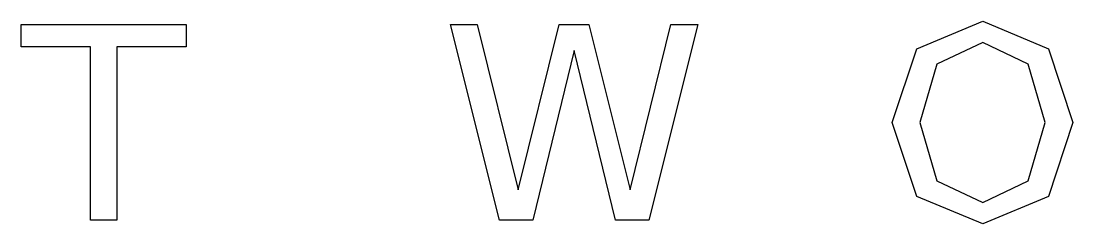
# Model space of a CAD drawing. Extents: x -23.2 to 21.1, y -4.4 to 4.2.
import ezdxf

# ---------------------------------------------------------------- set-up
doc = ezdxf.new("R2010")
doc.units = 0
doc.layers.get('0').update_dxf_attribs({"linetype": 'CONTINUOUS'})

msp = doc.modelspace()

# ---------------------------------------------------------------- linework, layer by layer
at = {"color": 7}
for points in [[(-23.240464, 4.0275), (-16.278615, 4.0275), (-16.278615, 3.090435), (-19.200056, 3.090435), (-19.200056, -4.202145), (-20.319023, -4.202145), (-20.319023, 3.090435), (-23.240464, 3.090435), (-23.240464, 4.0275)], [(-5.149579, 4.0275), (-4.0251, 4.0275), (-2.294284, -2.928837), (-0.56898, 4.0275), (0.682279, 4.0275), (2.413095, -2.928837), (4.138398, 4.0275), (5.26839, 4.0275), (3.201333, -4.202145), (1.801246, -4.202145), (0.064918, 2.941605), (-1.687947, -4.202145), (-3.088034, -4.202145), (-5.149579, 4.0275)], [(17.268347, 4.176328), (20.035447, 3.013264), (21.071732, -0.095591), (20.035447, -3.204444), (17.268347, -4.361995), (14.490222, -3.204444), (13.453937, -0.095591), (14.490222, 3.013264), (17.268347, 4.176328)], [(17.268347, 3.272336), (15.339093, 2.368341), (14.628025, -0.095591), (15.339093, -2.554009), (17.268347, -3.458004), (19.186576, -2.554009), (19.897643, -0.095591), (19.186576, 2.368341), (17.268347, 3.272336)]]:
    msp.add_lwpolyline(points, dxfattribs=at)

doc.saveas('drawing.dxf')
